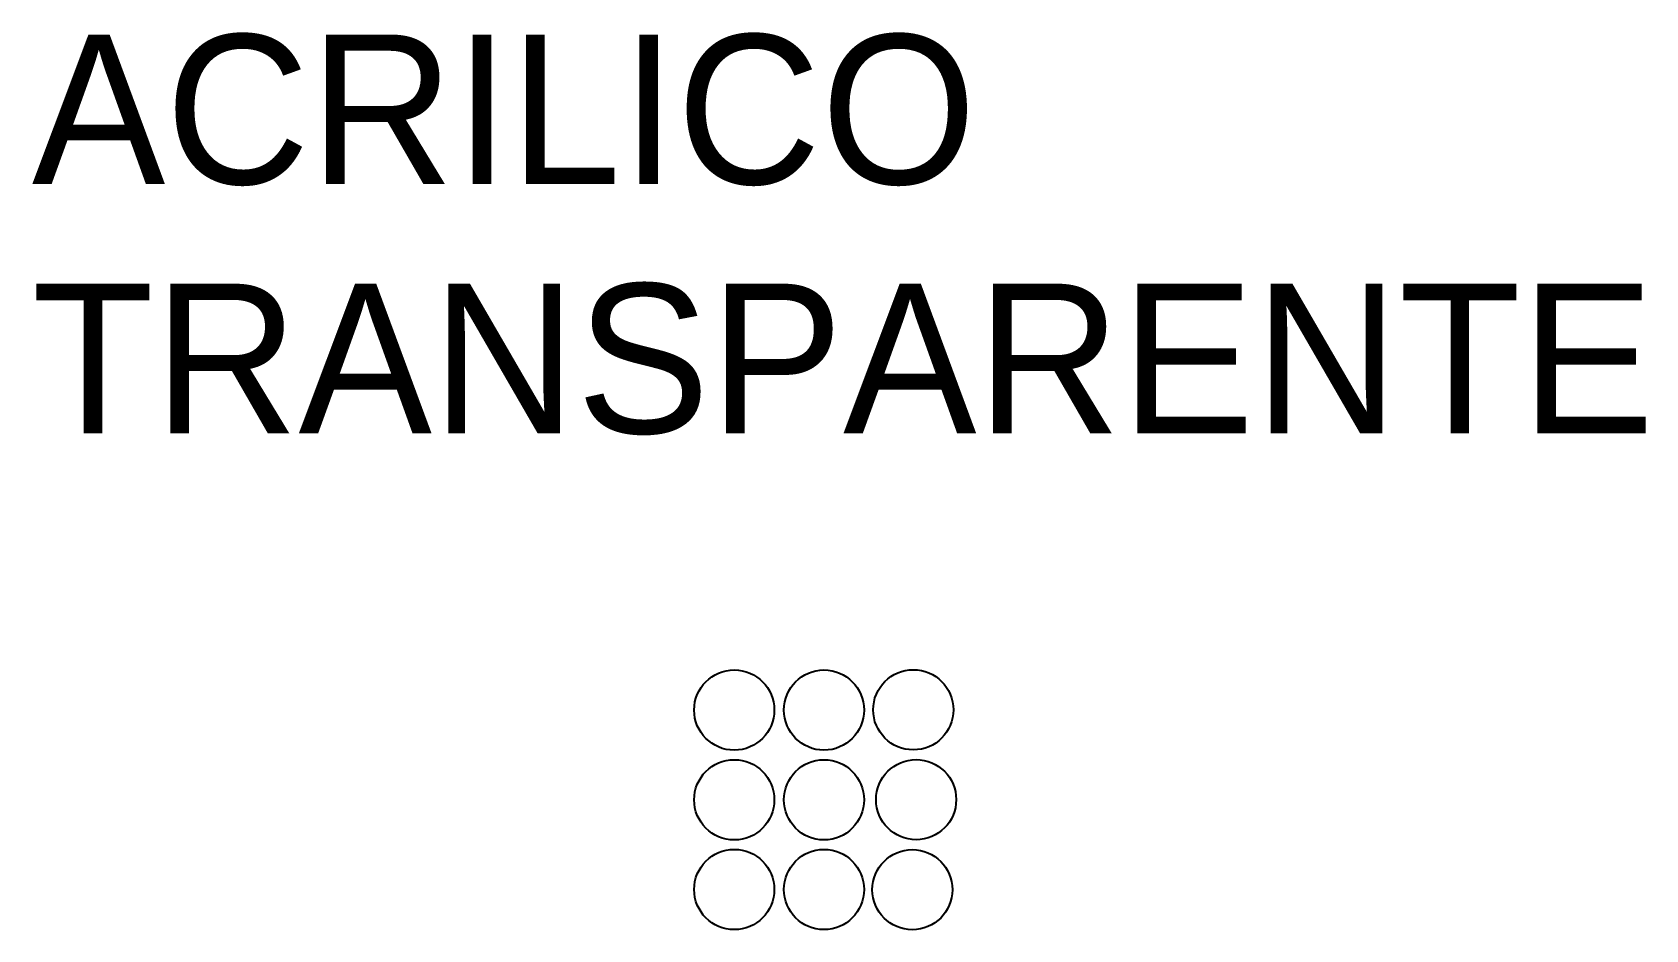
# Model space of a CAD drawing. Extents: x 457 to 2451, y -198 to 3030.
# Drawn here: x 1372 to 2451, y 2421 to 3021 of the extents above; entities that cross this region are included whole.
import ezdxf

# ---------------------------------------------------------------- set-up
doc = ezdxf.new("R2010")
doc.units = 0
doc.layers.get('0').update_dxf_attribs({"linetype": 'CONTINUOUS'})
doc.layers.add('CIRCULO_CORTE_EN_ACRILICO_', color=7, linetype='CONTINUOUS')

# ---------------------------------------------------------------- blocks, each defined once
blk = doc.blocks.new('*U55')
at = {"color": 152}
for s, p in [('ACRILICO', (1372.2, 2919.5)), ('TRANSPARENTE', (1372.2, 2752.9))]:
    blk.add_text(s, height=100, dxfattribs=at).set_placement(p)

msp = doc.modelspace()

# ---------------------------------------------------------------- linework, layer by layer
at = {"layer": 'CIRCULO_CORTE_EN_ACRILICO_', "color": 152}
for centre in [(1841.8, 2567.8), (1901.8, 2567.8), (1961.5, 2568), (1841.8, 2507.8), (1901.8, 2507.8), (1963.4, 2507.9), (1841.8, 2447.8), (1901.8, 2447.8), (1960.9, 2447.7)]:
    msp.add_circle(centre, 26.8, dxfattribs=at)

# ---------------------------------------------------------------- block references
msp.add_blockref('*U55', (0, 0))

doc.saveas('drawing.dxf')
